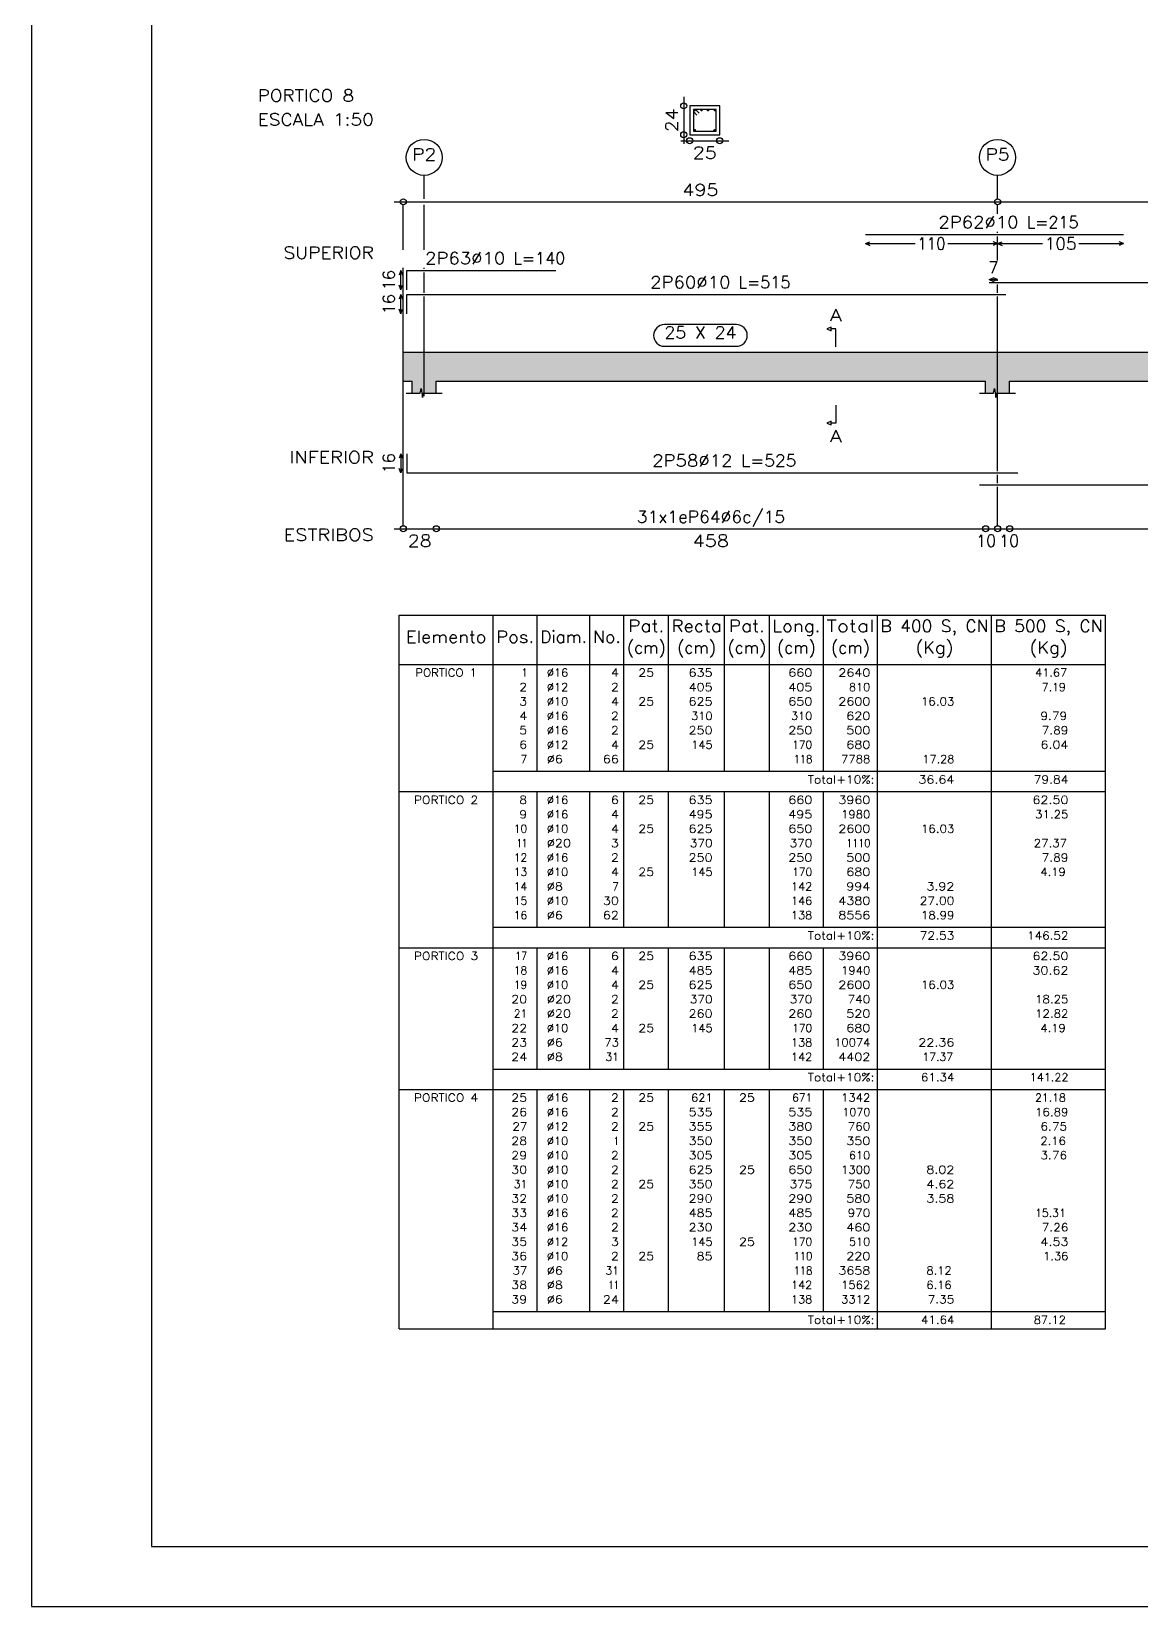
# Model space of a CAD drawing. Extents: x -10870 to 31130, y 27542 to 57242.
# Drawn here: x -10870 to -1625, y 27542 to 40660 of the extents above; entities that cross this region are included whole.
import ezdxf
from ezdxf.enums import TextEntityAlignment as Align

# ---------------------------------------------------------------- set-up
doc = ezdxf.new("R2010")
doc.units = 0
doc.header["$MEASUREMENT"] = 0
doc.linetypes.add('CONTINUA', pattern=[0])
doc.linetypes.add('CYPELINEA', pattern=[0])
doc.layers.get('0').update_dxf_attribs({"linetype": 'CONTINUOUS'})
for name, color, linetype in [('015', 1, 'CONTINUOUS'), ('06', 60, 'CONTINUOUS'), ('ARM_DENTRO_VIGA', 5, 'CYPELINEA'), ('ARM_ESTRIBOS', 2, 'CYPELINEA'), ('ARM_LONGITUDES', 2, 'CYPELINEA'), ('ARM_TEXTOS', 2, 'CYPELINEA'), ('COT_ARM', 2, 'CYPELINEA'), ('COT_COTAS', 1, 'CYPELINEA'), ('COT_EST', 1, 'CYPELINEA'), ('COT_LIN_APOYOS', 2, 'CYPELINEA'), ('COT_LIN_AUX_COTA', 2, 'CYPELINEA'), ('REF_ESCALA', 2, 'CYPELINEA'), ('REF_NOMBRE', 2, 'CYPELINEA'), ('REF_REFERENCIA', 2, 'CYPELINEA'), ('SEC_CONTORNOS', 3, 'CYPELINEA'), ('SEC_DIM_VIGA', 3, 'CYPELINEA'), ('TABLAS', 1, 'CYPELINEA'), ('TXT_EST', 2, 'CYPELINEA'), ('TXT_LONG', 2, 'CYPELINEA')]:
    doc.layers.add(name, color=color, linetype=linetype)
doc.styles.get("Standard").update_dxf_attribs({"font": 'simplex.shx'})

msp = doc.modelspace()

# ---------------------------------------------------------------- hatches: boundary and pattern name
at = {"linetype": 'Continuous'}
h = msp.add_hatch(dxfattribs=at)
h.set_pattern_fill('AR-CONC', color=256, scale=50, style=0)
h.set_pattern_definition([(50, (460.5, 1696.2), (358.63, -31.376), [37.5, -412.5]), (355, (460.5, 1696.2), (-69.3757, 376.096), [30, -330]), (100.4514, (490.4, 1693.6), (289.2547, 344.7198), [31.87, -350.571]), (46.1842, (460.5, 1796.2), (533.6205, -82.7595), [56.25, -618.75]), (96.6356, (504.97, 1789.3), (467.331, 487.059), [47.805, -525.8565]), (351.1842, (460.5, 1796.2), (467.331, 487.059), [45, -495]), (21, (510.5, 1771.2), (298.4535, -201.3094), [37.5, -412.5]), (326, (510.5, 1771.2), (121.6577, 362.575), [30, -330]), (71.4514, (535.37, 1754.43), (420.1113, 161.2652), [31.87, -350.571]), (37.5, (460.5, 1696.2), (6.07993, 166.44693), [0, -326, 0, -335, 0, -331.25]), (7.5, (460.5, 1696.2), (131.5348, 197.20586), [0, -191, 0, -318.5, 0, -126.25]), (327.5, (349, 1696.2), (266.9112, -11.27744), [0, -125, 0, -390, 0, -517.5]), (317.5, (299, 1696.2), (291.5931, 50.0525), [0, -162.5, 0, -259, 0, -367.5])])
h.paths.add_polyline_path([(-7599, 37989), (-7699, 37989), (-7774, 37989), (-7774, 37749), (-7699, 37749), (-7699, 37649), (-7632, 37649), (-7626, 37687), (-7613, 37612), (-7607, 37649), (-7599, 37649)])
h.paths.add_polyline_path([(-2924, 37749), (-2924, 37649), (-2857, 37649), (-2851, 37687), (-2838, 37612), (-2832, 37649), (-2824, 37649), (-2824, 37989), (-2924, 37989), (-7499, 37989), (-7599, 37989), (-7599, 37649), (-7499, 37649), (-7499, 37749)])
h.paths.add_polyline_path([(-2724, 37989), (-2824, 37989), (-2824, 37649), (-2724, 37649), (-2724, 37749), (1826, 37749), (1826, 37649), (1893, 37649), (1900, 37687), (1912, 37612), (1918, 37649), (1926, 37649), (1926, 37989), (1826, 37989)])
h.paths.add_polyline_path([(2026, 37989), (1926, 37989), (1926, 37649), (2026, 37649), (2026, 37749), (6601, 37749), (6601, 37649), (6668, 37649), (6675, 37687), (6687, 37612), (6693, 37649), (6701, 37649), (6701, 37989), (6601, 37989)])
h.paths.add_polyline_path([(6876, 37989), (6801, 37989), (6701, 37989), (6701, 37649), (6801, 37649), (6801, 37749), (6876, 37749)])

# ---------------------------------------------------------------- linework, layer by layer
at = {"layer": '015', "linetype": 'CONTINUA'}
msp.add_lwpolyline([(-10870, 27542), (31130, 27542), (31130, 57242), (-10870, 57242)], close=True, dxfattribs=at)
at = {"layer": '06', "color": 6}
msp.add_lwpolyline([(-9870, 28042), (30630, 28042), (30630, 56742), (-9870, 56742)], close=True, dxfattribs=at)
at = {"layer": 'ARM_DENTRO_VIGA'}
for p, q in [((-5347, 40012), (-5347, 39997)), ((-5290, 40012), (-5290, 39997)), ((-5236, 40012), (-5236, 39997)), ((-5179, 40012), (-5179, 39997)), ((-5354, 40005), (-5339, 40005)), ((-5297, 40005), (-5282, 40005)), ((-5243, 40005), (-5228, 40005)), ((-5186, 40005), (-5171, 40005)), ((-5355, 39837), (-5337, 39837)), ((-5346, 39846), (-5346, 39828)), ((-5189, 39837), (-5171, 39837)), ((-5180, 39846), (-5180, 39828)), ((-3924, 38969), (-1774, 38969)), ((-7744, 38669), (-6504, 38669)), ((-7744, 38509), (-7744, 38669)), ((-2894, 38569), (2006, 38569)), ((-7744, 38469), (-2754, 38469)), ((-7744, 38309), (-7744, 38469)), ((-7744, 37144), (-7744, 36984)), ((-7744, 36984), (-2654, 36984)), ((-2974, 36884), (2076, 36884))]:
    msp.add_line(p, q, dxfattribs=at)
for centre, radius in [((-5347, 40005), 5), ((-5290, 40005), 5), ((-5236, 40005), 5), ((-5179, 40005), 5), ((-5346, 39837), 6), ((-5180, 39837), 6)]:
    msp.add_circle(centre, radius, dxfattribs=at)
at = {"layer": 'ARM_ESTRIBOS'}
for p, q in [((-5168, 40011), (-5358, 40011)), ((-5358, 40011), (-5358, 39993)), ((-5358, 40011), (-5358, 39831)), ((-5340, 40011), (-5358, 40011)), ((-5358, 39993), (-5328, 39963)), ((-5310, 39981), (-5340, 40011)), ((-5168, 39831), (-5168, 40011)), ((-5358, 39831), (-5168, 39831))]:
    msp.add_line(p, q, dxfattribs=at)
at = {"layer": 'ARM_LONGITUDES'}
for p, q in [((-7794, 38669), (-7809, 38632)), ((-7794, 38509), (-7794, 38669)), ((-7794, 38669), (-7779, 38632)), ((-7794, 38509), (-7809, 38547)), ((-7794, 38469), (-7809, 38432)), ((-7794, 38509), (-7779, 38547)), ((-7794, 38309), (-7794, 38469)), ((-7794, 38469), (-7779, 38432)), ((-7794, 38309), (-7809, 38347)), ((-7794, 38309), (-7779, 38347)), ((-7794, 37144), (-7809, 37107)), ((-7794, 37144), (-7779, 37107)), ((-7794, 37144), (-7794, 36984)), ((-7794, 36984), (-7809, 37022)), ((-7794, 36984), (-7779, 37022))]:
    msp.add_line(p, q, dxfattribs=at)
at = {"layer": 'COT_ARM'}
for p, q in [((-3924, 38894), (-3887, 38909)), ((-3924, 38894), (-3510, 38894)), ((-3924, 38894), (-3887, 38879)), ((-3239, 38894), (-2824, 38894)), ((-2824, 38894), (-2862, 38909)), ((-2824, 38894), (-2862, 38879)), ((-2824, 38894), (-2787, 38909)), ((-2824, 38894), (-2787, 38879)), ((-2824, 38894), (-2451, 38894)), ((-2147, 38894), (-1774, 38894)), ((-1774, 38894), (-1812, 38909)), ((-1774, 38894), (-1812, 38879)), ((-2894, 38594), (-2857, 38609)), ((-2894, 38594), (-2824, 38594)), ((-2894, 38594), (-2857, 38579)), ((-2824, 38594), (-2862, 38609)), ((-2824, 38594), (-2862, 38579))]:
    msp.add_line(p, q, dxfattribs=at)
at = {"layer": 'COT_COTAS'}
for p, q in [((-7849, 39242), (-2824, 39242)), ((-2824, 39242), (1926, 39242))]:
    msp.add_line(p, q, dxfattribs=at)
for centre in [(-7774, 39242), (-2824, 39242)]:
    msp.add_circle(centre, 25, dxfattribs=at)
at = {"layer": 'COT_EST'}
for p, q in [((-7849, 36519), (-7499, 36519)), ((-7499, 36519), (-2924, 36519)), ((-2924, 36519), (-2824, 36519)), ((-2824, 36519), (-2724, 36519)), ((-2724, 36519), (1826, 36519))]:
    msp.add_line(p, q, dxfattribs=at)
for centre in [(-7774, 36519), (-7499, 36519), (-2924, 36519), (-2824, 36519), (-2724, 36519)]:
    msp.add_circle(centre, 25, dxfattribs=at)
at = {"layer": 'COT_LIN_APOYOS'}
for p, q in [((-7774, 39142), (-7774, 39217)), ((-7774, 38842), (-7774, 39142)), ((-2824, 39142), (-2824, 39217)), ((-2824, 38984), (-2824, 38992)), ((-2824, 38902), (-2824, 38954)), ((-2824, 38754), (-2824, 38887)), ((-7774, 38219), (-7774, 38692)), ((-2824, 38584), (-2824, 38587)), ((-2824, 38484), (-2824, 38554)), ((-2824, 38219), (-2824, 38454)), ((-7774, 37159), (-7774, 38219)), ((-2824, 37159), (-2824, 38219)), ((-7774, 36669), (-7774, 37159)), ((-2824, 36999), (-2824, 37159)), ((-2824, 36899), (-2824, 36969)), ((-2824, 36669), (-2824, 36869)), ((-7774, 36544), (-7774, 36669)), ((-2824, 36544), (-2824, 36669))]:
    msp.add_line(p, q, dxfattribs=at)
at = {"layer": 'COT_LIN_AUX_COTA'}
for p, q in [((-7599, 39412), (-7599, 39462)), ((-7599, 39267), (-7599, 39412)), ((-2824, 39412), (-2824, 39462)), ((-2824, 39267), (-2824, 39412)), ((-7599, 39142), (-7599, 39217)), ((-7599, 38842), (-7599, 39142)), ((-7599, 38684), (-7599, 38692)), ((-7599, 38484), (-7599, 38654)), ((-7599, 38219), (-7599, 38454)), ((-7599, 37624), (-7599, 38219))]:
    msp.add_line(p, q, dxfattribs=at)
at = {"layer": 'REF_NOMBRE'}
for p, q in [((-4210, 38198), (-4247, 38183)), ((-4247, 38183), (-4210, 38168)), ((-4210, 38183), (-4210, 38198)), ((-4210, 38168), (-4210, 38183)), ((-4172, 38183), (-4210, 38183)), ((-4172, 38033), (-4172, 38183)), ((-4172, 37549), (-4172, 37399)), ((-4210, 37414), (-4247, 37399)), ((-4247, 37399), (-4210, 37384)), ((-4210, 37399), (-4210, 37414)), ((-4210, 37384), (-4210, 37399)), ((-4172, 37399), (-4210, 37399))]:
    msp.add_line(p, q, dxfattribs=at)
at = {"layer": 'REF_REFERENCIA'}
for p, q in [((-4999, 38219), (-5599, 38219)), ((-5599, 38039), (-4999, 38039))]:
    msp.add_line(p, q, dxfattribs=at)
for centre in [(-7599, 39612), (-2824, 39612)]:
    msp.add_circle(centre, 150, dxfattribs=at)
for centre, start, end in [((-5599, 38129), 90, 270), ((-4999, 38129), 270, 90)]:
    msp.add_arc(centre, 90, start, end, dxfattribs=at)
at = {"layer": 'SEC_CONTORNOS'}
for p, q in [((-5138, 40041), (-5388, 40041)), ((-5388, 40041), (-5388, 39801)), ((-5138, 39801), (-5138, 40041)), ((-5388, 39801), (-5138, 39801)), ((-7774, 37749), (-7774, 37989)), ((-7774, 37989), (-7699, 37989)), ((-7699, 37989), (-7499, 37989)), ((-7699, 37989), (-7499, 37989)), ((-7499, 37989), (-2924, 37989)), ((-2924, 37989), (-2824, 37989)), ((-2924, 37989), (-2824, 37989)), ((-2824, 37989), (-2724, 37989)), ((-2824, 37989), (-2724, 37989)), ((-2724, 37989), (1826, 37989)), ((-7774, 37749), (-7699, 37749)), ((-7699, 37649), (-7699, 37749)), ((-7632, 37649), (-7626, 37687)), ((-7626, 37687), (-7613, 37612)), ((-7499, 37749), (-2924, 37749)), ((-7499, 37649), (-7499, 37749)), ((-2924, 37649), (-2924, 37749)), ((-2857, 37649), (-2851, 37687)), ((-2851, 37687), (-2838, 37612)), ((-2724, 37749), (1826, 37749)), ((-2724, 37649), (-2724, 37749)), ((-7749, 37649), (-7632, 37649)), ((-7613, 37612), (-7607, 37649)), ((-7607, 37649), (-7449, 37649)), ((-2974, 37649), (-2857, 37649)), ((-2838, 37612), (-2832, 37649)), ((-2832, 37649), (-2674, 37649))]:
    msp.add_line(p, q, dxfattribs=at)
at = {"layer": 'SEC_DIM_VIGA'}
for p, q in [((-5438, 40116), (-5438, 39726)), ((-5463, 39751), (-5063, 39751))]:
    msp.add_line(p, q, dxfattribs=at)
for centre in [(-5438, 40041), (-5438, 39801), (-5388, 39751), (-5138, 39751)]:
    msp.add_circle(centre, 25, dxfattribs=at)
at = {"layer": 'TABLAS'}
for p, q in [((-7809, 35799), (-1925, 35799)), ((-7809, 35364), (-7809, 35799)), ((-7025, 35364), (-7025, 35799)), ((-6658, 35364), (-6658, 35799)), ((-6220, 35364), (-6220, 35799)), ((-5936, 35364), (-5936, 35799)), ((-5564, 35364), (-5564, 35799)), ((-5098, 35364), (-5098, 35799)), ((-4725, 35364), (-4725, 35799)), ((-4275, 35364), (-4275, 35799)), ((-3825, 35364), (-3825, 35799)), ((-2875, 35364), (-2875, 35799)), ((-1925, 35364), (-1925, 35799)), ((-7809, 35389), (-1925, 35389)), ((-7809, 34354), (-7809, 35364)), ((-7025, 34354), (-7025, 35364)), ((-6658, 34499), (-6658, 35364)), ((-6220, 34499), (-6220, 35364)), ((-5564, 34499), (-5564, 35364)), ((-5098, 34499), (-5098, 35364)), ((-4725, 34499), (-4725, 35364)), ((-4275, 34499), (-4275, 35364)), ((-3825, 34354), (-3825, 35364)), ((-2875, 34354), (-2875, 35364)), ((-1925, 34354), (-1925, 35364)), ((-7025, 34499), (-1925, 34499)), ((-7809, 34304), (-7809, 34354)), ((-7809, 34329), (-1925, 34329)), ((-7809, 33054), (-7809, 34304)), ((-7025, 34304), (-7025, 34354)), ((-7025, 33054), (-7025, 34304)), ((-6658, 33199), (-6658, 34304)), ((-6220, 34304), (-6220, 34329)), ((-6220, 33199), (-6220, 34304)), ((-5564, 34304), (-5564, 34329)), ((-5564, 33199), (-5564, 34304)), ((-5098, 34304), (-5098, 34329)), ((-5098, 33199), (-5098, 34304)), ((-4725, 34304), (-4725, 34329)), ((-4725, 33199), (-4725, 34304)), ((-4275, 34304), (-4275, 34329)), ((-4275, 33199), (-4275, 34304)), ((-3825, 34304), (-3825, 34354)), ((-3825, 33054), (-3825, 34304)), ((-2875, 34304), (-2875, 34354)), ((-2875, 33054), (-2875, 34304)), ((-1925, 34304), (-1925, 34354)), ((-1925, 33054), (-1925, 34304)), ((-7025, 33199), (-1925, 33199)), ((-7809, 33004), (-7809, 33054)), ((-7809, 33029), (-1925, 33029)), ((-7809, 31874), (-7809, 33004)), ((-7025, 33004), (-7025, 33054)), ((-7025, 31874), (-7025, 33004)), ((-6658, 32019), (-6658, 33004)), ((-6220, 33004), (-6220, 33029)), ((-6220, 32019), (-6220, 33004)), ((-5564, 33004), (-5564, 33029)), ((-5564, 32019), (-5564, 33004)), ((-5098, 33004), (-5098, 33029)), ((-5098, 32019), (-5098, 33004)), ((-4725, 33004), (-4725, 33029)), ((-4725, 32019), (-4725, 33004)), ((-4275, 33004), (-4275, 33029)), ((-4275, 32019), (-4275, 33004)), ((-3825, 33004), (-3825, 33054)), ((-3825, 31874), (-3825, 33004)), ((-2875, 33004), (-2875, 33054)), ((-2875, 31874), (-2875, 33004)), ((-1925, 33004), (-1925, 33054)), ((-1925, 31874), (-1925, 33004)), ((-7025, 32019), (-1925, 32019)), ((-7809, 31824), (-7809, 31874)), ((-7809, 31849), (-1925, 31849)), ((-7809, 29854), (-7809, 31824)), ((-7025, 31824), (-7025, 31874)), ((-7025, 29854), (-7025, 31824)), ((-6658, 29999), (-6658, 31824)), ((-6220, 31824), (-6220, 31849)), ((-6220, 29999), (-6220, 31824)), ((-5564, 31824), (-5564, 31849)), ((-5564, 29999), (-5564, 31824)), ((-5098, 31824), (-5098, 31849)), ((-5098, 29999), (-5098, 31824)), ((-4725, 31824), (-4725, 31849)), ((-4725, 29999), (-4725, 31824)), ((-4275, 31824), (-4275, 31849)), ((-4275, 29999), (-4275, 31824)), ((-3825, 31824), (-3825, 31874)), ((-3825, 29854), (-3825, 31824)), ((-2875, 31824), (-2875, 31874)), ((-2875, 29854), (-2875, 31824)), ((-1925, 31824), (-1925, 31874)), ((-1925, 29854), (-1925, 31824)), ((-7025, 29999), (-1925, 29999)), ((-7809, 29854), (-1925, 29854))]:
    msp.add_line(p, q, dxfattribs=at)
at = {"layer": 'TABLAS', "color": 2}
for p, q in [((-5936, 34499), (-5936, 35364)), ((-6658, 34304), (-6658, 34329)), ((-5936, 34304), (-5936, 34329)), ((-5936, 33199), (-5936, 34304)), ((-6658, 33004), (-6658, 33029)), ((-5936, 33004), (-5936, 33029)), ((-5936, 32019), (-5936, 33004)), ((-6658, 31824), (-6658, 31849)), ((-5936, 31824), (-5936, 31849)), ((-5936, 29999), (-5936, 31824))]:
    msp.add_line(p, q, dxfattribs=at)

# ---------------------------------------------------------------- texts
at = {"layer": 'ARM_LONGITUDES', "width": 1.20569}
for p, p2 in [((-7844, 38506), (-7844, 38673)), ((-7844, 38306), (-7844, 38473)), ((-7844, 36981), (-7844, 37148))]:
    msp.add_text('16', height=100, rotation=90, dxfattribs=at).set_placement(p, p2, align=Align.FIT)
at = {"layer": 'ARM_TEXTOS', "width": 1.079077}
for s, p, p2 in [('2P62%%c10', (-3317, 39022), (-2649, 39022)), ('2P63%%c10', (-7592, 38722), (-6924, 38722)), ('2P60%%c10', (-5717, 38522), (-5049, 38522)), ('2P58%%c12', (-5700, 37037), (-5032, 37037))]:
    msp.add_text(s, height=100, dxfattribs=at).set_placement(p, p2, align=Align.FIT)
at = {"layer": 'COT_ARM'}
for s, width, p, p2 in [('110', 1.065978, (-3491, 38844), (-3258, 38844)), ('105', 1.1193, (-2433, 38844), (-2166, 38844)), ('7', 1.2525, (-2901, 38644), (-2818, 38644))]:
    msp.add_text(s, height=100, dxfattribs=dict(at, width=width)).set_placement(p, p2, align=Align.FIT)
at = {"layer": 'COT_COTAS', "width": 1.166667}
msp.add_text('495', height=100, dxfattribs=at).set_placement((-5449, 39292), (-5149, 39292), align=Align.FIT)
at = {"layer": 'COT_EST'}
for s, width, p, p2 in [('28', 1.235294, (-7737, 36369), (-7537, 36369)), ('458', 1.166667, (-5362, 36369), (-5062, 36369)), ('10', 1.1655, (-3003, 36369), (-2837, 36369)), ('10', 1.1655, (-2812, 36369), (-2645, 36369))]:
    msp.add_text(s, height=100, dxfattribs=dict(at, width=width)).set_placement(p, p2, align=Align.FIT)
at = {"layer": 'REF_ESCALA'}
for s, width, p, p2 in [('SUPERIOR', 1.073571, (-8771, 38768), (-8019, 38768)), ('INFERIOR', 1.116023, (-8721, 37064), (-8019, 37064)), ('ESTRIBOS', 1.103601, (-8771, 36419), (-8019, 36419))]:
    msp.add_text(s, height=100, dxfattribs=dict(at, width=width)).set_placement(p, p2, align=Align.FIT)
at = {"layer": 'REF_NOMBRE', "color": 6, "width": 1.015211}
msp.add_text('PORTICO 8', height=100, dxfattribs=at).set_placement((-8986, 40077), (-8183, 40077), align=Align.FIT)
at = {"layer": 'REF_NOMBRE'}
for s, width, p, p2 in [('ESCALA 1:50', 0.990073, (-8986, 39877), (-8019, 39877)), ('A', 1.3125, (-4222, 38248), (-4122, 38248)), ('A', 1.3125, (-4222, 37240), (-4122, 37240))]:
    msp.add_text(s, height=100, dxfattribs=dict(at, width=width)).set_placement(p, p2, align=Align.FIT)
at = {"layer": 'REF_REFERENCIA'}
for s, width, p, p2 in [('P2', 1.2, (-7699, 39587), (-7499, 39587)), ('P5', 1.2, (-2924, 39587), (-2724, 39587)), ('25 X 24', 0.947368, (-5599, 38104), (-4999, 38104))]:
    msp.add_text(s, height=100, dxfattribs=dict(at, width=width)).set_placement(p, p2, align=Align.FIT)
at = {"layer": 'SEC_DIM_VIGA', "width": 1.2}
msp.add_text('24', height=100, rotation=90, dxfattribs=at).set_placement((-5488, 39821), (-5488, 40021), align=Align.FIT)
at = {"layer": 'SEC_DIM_VIGA', "width": 1.235294}
msp.add_text('25', height=100, dxfattribs=at).set_placement((-5363, 39601), (-5163, 39601), align=Align.FIT)
at = {"layer": 'TABLAS', "color": 2}
for s, height, width, p, p2 in [('Pat.', 100, 1.125, (-5900, 35659), (-5600, 35659)), ('Recta', 100, 1.053795, (-5539, 35659), (-5122, 35659)), ('Pat.', 100, 1.125, (-5062, 35659), (-4762, 35659)), ('Long.', 100, 1.105263, (-4700, 35659), (-4300, 35659)), ('Total', 100, 1.2, (-4250, 35659), (-3850, 35659)), ('B 400 S, CN', 100, 0.931034, (-3800, 35659), (-2900, 35659)), ('B 500 S, CN', 100, 0.931034, (-2850, 35659), (-1950, 35659)), ('Elemento', 100, 1.015252, (-7753, 35569), (-7081, 35569)), ('Pos.', 100, 1.126525, (-7000, 35569), (-6683, 35569)), ('Diam.', 100, 1.019812, (-6633, 35569), (-6244, 35569)), ('No.', 100, 1.140349, (-6194, 35569), (-5961, 35569)), ('(cm)', 100, 0.98, (-5911, 35479), (-5589, 35479)), ('(cm)', 100, 0.98, (-5492, 35479), (-5170, 35479)), ('(cm)', 100, 0.98, (-5073, 35479), (-4751, 35479)), ('(cm)', 100, 0.98, (-4661, 35479), (-4339, 35479)), ('(cm)', 100, 0.98, (-4211, 35479), (-3889, 35479)), ('(Kg)', 100, 1.08959, (-3508, 35479), (-3192, 35479)), ('(Kg)', 100, 1.08959, (-2558, 35479), (-2242, 35479)), ('PORTICO 1', 66.7, 1.029525, (-7674, 35287), (-7161, 35287)), ('1', 66.7, 2.80105, (-6786, 35287), (-6742, 35287)), ('%%c16', 66.7, 1.171699, (-6578, 35287), (-6400, 35287)), ('4', 66.7, 1.396849, (-6044, 35287), (-5978, 35287)), ('25', 66.7, 1.237148, (-5817, 35287), (-5684, 35287)), ('635', 66.7, 1.166958, (-5398, 35287), (-5198, 35287)), ('660', 66.7, 1.166958, (-4567, 35287), (-4367, 35287)), ('2640', 66.7, 1.134709, (-4150, 35287), (-3884, 35287)), ('41.67', 66.7, 1.049606, (-2511, 35287), (-2245, 35287)), ('2', 66.7, 1.5, (-6808, 35167), (-6742, 35167)), ('%%c12', 66.7, 1.147787, (-6578, 35167), (-6400, 35167)), ('2', 66.7, 1.496624, (-6044, 35167), (-5978, 35167)), ('405', 66.7, 1.166958, (-5398, 35167), (-5198, 35167)), ('405', 66.7, 1.166958, (-4567, 35167), (-4367, 35167)), ('810', 66.7, 1.12168, (-4062, 35167), (-3884, 35167)), ('7.19', 66.7, 1.068064, (-2456, 35167), (-2256, 35167)), ('3', 66.7, 1.5, (-6808, 35047), (-6742, 35047)), ('%%c10', 66.7, 1.147787, (-6578, 35047), (-6400, 35047)), ('4', 66.7, 1.396849, (-6044, 35047), (-5978, 35047)), ('25', 66.7, 1.237148, (-5817, 35047), (-5684, 35047)), ('625', 66.7, 1.166958, (-5398, 35047), (-5198, 35047)), ('650', 66.7, 1.166958, (-4567, 35047), (-4367, 35047)), ('2600', 66.7, 1.134709, (-4150, 35047), (-3884, 35047)), ('16.03', 66.7, 1.094899, (-3462, 35047), (-3184, 35047)), ('4', 66.7, 1.4, (-6808, 34927), (-6742, 34927)), ('%%c16', 66.7, 1.171699, (-6578, 34927), (-6400, 34927)), ('2', 66.7, 1.496624, (-6044, 34927), (-5978, 34927)), ('310', 66.7, 1.12168, (-5376, 34927), (-5198, 34927)), ('310', 66.7, 1.12168, (-4545, 34927), (-4367, 34927)), ('620', 66.7, 1.166958, (-4084, 34927), (-3884, 34927)), ('9.79', 66.7, 1.110278, (-2467, 34927), (-2245, 34927)), ('5', 66.7, 1.5, (-6808, 34807), (-6742, 34807)), ('%%c16', 66.7, 1.171699, (-6578, 34807), (-6400, 34807)), ('2', 66.7, 1.496624, (-6044, 34807), (-5978, 34807)), ('250', 66.7, 1.166958, (-5398, 34807), (-5198, 34807)), ('250', 66.7, 1.166958, (-4567, 34807), (-4367, 34807)), ('500', 66.7, 1.166958, (-4084, 34807), (-3884, 34807)), ('7.89', 66.7, 1.110278, (-2456, 34807), (-2234, 34807)), ('6', 66.7, 1.615385, (-6808, 34687), (-6742, 34687)), ('7', 66.7, 1.250188, (-6797, 34567), (-6742, 34567)), ('%%c12', 66.7, 1.147787, (-6578, 34687), (-6400, 34687)), ('%%c6', 66.7, 1.319392, (-6578, 34567), (-6444, 34567)), ('66', 66.7, 1.274637, (-6111, 34567), (-5978, 34567)), ('4', 66.7, 1.396849, (-6044, 34687), (-5978, 34687)), ('25', 66.7, 1.237148, (-5817, 34687), (-5684, 34687)), ('145', 66.7, 1.12168, (-5376, 34687), (-5198, 34687)), ('170', 66.7, 1.049212, (-4534, 34687), (-4367, 34687)), ('118', 66.7, 1.065103, (-4523, 34567), (-4367, 34567)), ('7788', 66.7, 1.041037, (-4128, 34567), (-3884, 34567)), ('680', 66.7, 1.166958, (-4084, 34687), (-3884, 34687)), ('17.28', 66.7, 1.049606, (-3450, 34567), (-3184, 34567)), ('6.04', 66.7, 1.13186, (-2467, 34687), (-2234, 34687)), ('Total+10%:', 66.7, 1.063391, (-4404, 34397), (-3850, 34397)), ('36.64', 66.7, 1.112043, (-3484, 34397), (-3184, 34397)), ('79.84', 66.7, 1.071268, (-2523, 34397), (-2234, 34397)), ('PORTICO 2', 66.7, 1.015465, (-7685, 34227), (-7150, 34227)), ('8', 66.7, 1.5, (-6808, 34227), (-6742, 34227)), ('%%c16', 66.7, 1.171699, (-6578, 34227), (-6400, 34227)), ('6', 66.7, 1.611749, (-6044, 34227), (-5978, 34227)), ('25', 66.7, 1.237148, (-5817, 34227), (-5684, 34227)), ('635', 66.7, 1.166958, (-5398, 34227), (-5198, 34227)), ('660', 66.7, 1.166958, (-4567, 34227), (-4367, 34227)), ('3960', 66.7, 1.134709, (-4150, 34227), (-3884, 34227)), ('62.50', 66.7, 1.125281, (-2534, 34227), (-2234, 34227)), ('9', 66.7, 1.615385, (-6808, 34107), (-6742, 34107)), ('%%c16', 66.7, 1.171699, (-6578, 34107), (-6400, 34107)), ('4', 66.7, 1.396849, (-6044, 34107), (-5978, 34107)), ('495', 66.7, 1.166958, (-5398, 34107), (-5198, 34107)), ('495', 66.7, 1.166958, (-4567, 34107), (-4367, 34107)), ('1980', 66.7, 1.100525, (-4128, 34107), (-3884, 34107)), ('31.25', 66.7, 1.094899, (-2512, 34107), (-2234, 34107)), ('10', 66.7, 1.166842, (-6853, 33987), (-6742, 33987)), ('%%c10', 66.7, 1.147787, (-6578, 33987), (-6400, 33987)), ('4', 66.7, 1.396849, (-6044, 33987), (-5978, 33987)), ('25', 66.7, 1.237148, (-5817, 33987), (-5684, 33987)), ('625', 66.7, 1.166958, (-5398, 33987), (-5198, 33987)), ('650', 66.7, 1.166958, (-4567, 33987), (-4367, 33987)), ('2600', 66.7, 1.134709, (-4150, 33987), (-3884, 33987)), ('16.03', 66.7, 1.094899, (-3462, 33987), (-3184, 33987)), ('11', 66.7, 1.333833, (-6830, 33867), (-6742, 33867)), ('%%c20', 66.7, 1.194921, (-6578, 33867), (-6377, 33867)), ('3', 66.7, 1.496624, (-6044, 33867), (-5978, 33867)), ('370', 66.7, 1.102776, (-5387, 33867), (-5198, 33867)), ('370', 66.7, 1.102776, (-4556, 33867), (-4367, 33867)), ('1110', 66.7, 1.016383, (-4084, 33867), (-3884, 33867)), ('27.37', 66.7, 1.042761, (-2523, 33867), (-2245, 33867)), ('12', 66.7, 1.166842, (-6853, 33747), (-6742, 33747)), ('%%c16', 66.7, 1.171699, (-6578, 33747), (-6400, 33747)), ('2', 66.7, 1.496624, (-6044, 33747), (-5978, 33747)), ('250', 66.7, 1.166958, (-5398, 33747), (-5198, 33747)), ('250', 66.7, 1.166958, (-4567, 33747), (-4367, 33747)), ('500', 66.7, 1.166958, (-4084, 33747), (-3884, 33747)), ('7.89', 66.7, 1.110278, (-2456, 33747), (-2234, 33747)), ('13', 66.7, 1.166842, (-6853, 33627), (-6742, 33627)), ('%%c10', 66.7, 1.147787, (-6578, 33627), (-6400, 33627)), ('4', 66.7, 1.396849, (-6044, 33627), (-5978, 33627)), ('25', 66.7, 1.237148, (-5817, 33627), (-5684, 33627)), ('145', 66.7, 1.12168, (-5376, 33627), (-5198, 33627)), ('170', 66.7, 1.049212, (-4534, 33627), (-4367, 33627)), ('680', 66.7, 1.166958, (-4084, 33627), (-3884, 33627)), ('4.19', 66.7, 1.126807, (-2467, 33627), (-2256, 33627)), ('14', 66.7, 1.129202, (-6853, 33507), (-6742, 33507)), ('15', 66.7, 1.166842, (-6853, 33387), (-6742, 33387)), ('%%c10', 66.7, 1.147787, (-6578, 33387), (-6400, 33387)), ('%%c8', 66.7, 1.279411, (-6578, 33507), (-6444, 33507)), ('30', 66.7, 1.237148, (-6111, 33387), (-5978, 33387)), ('7', 66.7, 1.249062, (-6033, 33507), (-5978, 33507)), ('142', 66.7, 1.12168, (-4545, 33507), (-4367, 33507)), ('146', 66.7, 1.144572, (-4545, 33387), (-4367, 33387)), ('4380', 66.7, 1.134709, (-4150, 33387), (-3884, 33387)), ('994', 66.7, 1.145741, (-4084, 33507), (-3884, 33507)), ('27.00', 66.7, 1.084021, (-3473, 33387), (-3184, 33387)), ('3.92', 66.7, 1.149545, (-3417, 33507), (-3184, 33507)), ('16', 66.7, 1.207078, (-6853, 33267), (-6742, 33267)), ('%%c6', 66.7, 1.319392, (-6578, 33267), (-6444, 33267)), ('62', 66.7, 1.237148, (-6111, 33267), (-5978, 33267)), ('138', 66.7, 1.12168, (-4545, 33267), (-4367, 33267)), ('8556', 66.7, 1.150253, (-4150, 33267), (-3884, 33267)), ('18.99', 66.7, 1.108758, (-3462, 33267), (-3184, 33267)), ('Total+10%:', 66.7, 1.063391, (-4404, 33097), (-3850, 33097)), ('72.53', 66.7, 1.084021, (-3473, 33097), (-3184, 33097)), ('146.52', 66.7, 1.085446, (-2578, 33097), (-2234, 33097)), ('PORTICO 3', 66.7, 1.015465, (-7685, 32927), (-7150, 32927)), ('17', 66.7, 1.050263, (-6842, 32927), (-6742, 32927)), ('%%c16', 66.7, 1.171699, (-6578, 32927), (-6400, 32927)), ('6', 66.7, 1.611749, (-6044, 32927), (-5978, 32927)), ('25', 66.7, 1.237148, (-5817, 32927), (-5684, 32927)), ('635', 66.7, 1.166958, (-5398, 32927), (-5198, 32927)), ('660', 66.7, 1.166958, (-4567, 32927), (-4367, 32927)), ('3960', 66.7, 1.134709, (-4150, 32927), (-3884, 32927)), ('62.50', 66.7, 1.125281, (-2534, 32927), (-2234, 32927)), ('18', 66.7, 1.166842, (-6853, 32807), (-6742, 32807)), ('%%c16', 66.7, 1.171699, (-6578, 32807), (-6400, 32807)), ('4', 66.7, 1.396849, (-6044, 32807), (-5978, 32807)), ('485', 66.7, 1.166958, (-5398, 32807), (-5198, 32807)), ('485', 66.7, 1.166958, (-4567, 32807), (-4367, 32807)), ('1940', 66.7, 1.100525, (-4128, 32807), (-3884, 32807)), ('30.62', 66.7, 1.125281, (-2534, 32807), (-2234, 32807)), ('19', 66.7, 1.207078, (-6853, 32687), (-6742, 32687)), ('%%c10', 66.7, 1.147787, (-6578, 32687), (-6400, 32687)), ('4', 66.7, 1.396849, (-6044, 32687), (-5978, 32687)), ('25', 66.7, 1.237148, (-5817, 32687), (-5684, 32687)), ('625', 66.7, 1.166958, (-5398, 32687), (-5198, 32687)), ('650', 66.7, 1.166958, (-4567, 32687), (-4367, 32687)), ('2600', 66.7, 1.134709, (-4150, 32687), (-3884, 32687)), ('16.03', 66.7, 1.094899, (-3462, 32687), (-3184, 32687)), ('20', 66.7, 1.235757, (-6875, 32567), (-6742, 32567)), ('%%c20', 66.7, 1.194921, (-6578, 32567), (-6377, 32567)), ('2', 66.7, 1.496624, (-6044, 32567), (-5978, 32567)), ('370', 66.7, 1.102776, (-5387, 32567), (-5198, 32567)), ('370', 66.7, 1.102776, (-4556, 32567), (-4367, 32567)), ('740', 66.7, 1.102776, (-4073, 32567), (-3884, 32567)), ('18.25', 66.7, 1.094899, (-2512, 32567), (-2234, 32567)), ('21', 66.7, 1.40021, (-6853, 32447), (-6742, 32447)), ('%%c20', 66.7, 1.194921, (-6578, 32447), (-6377, 32447)), ('2', 66.7, 1.496624, (-6044, 32447), (-5978, 32447)), ('260', 66.7, 1.166958, (-5398, 32447), (-5198, 32447)), ('260', 66.7, 1.166958, (-4567, 32447), (-4367, 32447)), ('520', 66.7, 1.166958, (-4084, 32447), (-3884, 32447)), ('12.82', 66.7, 1.094899, (-2512, 32447), (-2234, 32447)), ('22', 66.7, 1.235757, (-6875, 32327), (-6742, 32327)), ('23', 66.7, 1.235757, (-6875, 32207), (-6742, 32207)), ('%%c10', 66.7, 1.147787, (-6578, 32327), (-6400, 32327)), ('%%c6', 66.7, 1.319392, (-6578, 32207), (-6444, 32207)), ('73', 66.7, 1.130577, (-6100, 32207), (-5978, 32207)), ('4', 66.7, 1.396849, (-6044, 32327), (-5978, 32327)), ('25', 66.7, 1.237148, (-5817, 32327), (-5684, 32327)), ('145', 66.7, 1.12168, (-5376, 32327), (-5198, 32327)), ('138', 66.7, 1.12168, (-4545, 32207), (-4367, 32207)), ('170', 66.7, 1.049212, (-4534, 32327), (-4367, 32327)), ('10074', 66.7, 1.038721, (-4184, 32207), (-3884, 32207)), ('680', 66.7, 1.166958, (-4084, 32327), (-3884, 32327)), ('22.36', 66.7, 1.138839, (-3484, 32207), (-3184, 32207)), ('4.19', 66.7, 1.126807, (-2467, 32327), (-2256, 32327)), ('24', 66.7, 1.20045, (-6875, 32087), (-6742, 32087)), ('%%c8', 66.7, 1.279411, (-6578, 32087), (-6444, 32087)), ('31', 66.7, 1.39895, (-6089, 32087), (-5978, 32087)), ('142', 66.7, 1.12168, (-4545, 32087), (-4367, 32087)), ('4402', 66.7, 1.134709, (-4150, 32087), (-3884, 32087)), ('17.37', 66.7, 1.006283, (-3450, 32087), (-3195, 32087)), ('Total+10%:', 66.7, 1.063391, (-4404, 31917), (-3850, 31917)), ('61.34', 66.7, 1.081381, (-3462, 31917), (-3184, 31917)), ('141.22', 66.7, 1.056827, (-2556, 31917), (-2234, 31917)), ('PORTICO 4', 66.7, 1.009384, (-7685, 31747), (-7150, 31747)), ('25', 66.7, 1.235757, (-6875, 31747), (-6742, 31747)), ('%%c16', 66.7, 1.171699, (-6578, 31747), (-6400, 31747)), ('2', 66.7, 1.496624, (-6044, 31747), (-5978, 31747)), ('25', 66.7, 1.237148, (-5817, 31747), (-5684, 31747)), ('621', 66.7, 1.246312, (-5376, 31747), (-5198, 31747)), ('25', 66.7, 1.237148, (-4978, 31747), (-4845, 31747)), ('671', 66.7, 1.165791, (-4534, 31747), (-4367, 31747)), ('1342', 66.7, 1.100525, (-4128, 31747), (-3884, 31747)), ('21.18', 66.7, 1.059245, (-2512, 31747), (-2256, 31747)), ('26', 66.7, 1.273205, (-6875, 31627), (-6742, 31627)), ('%%c16', 66.7, 1.171699, (-6578, 31627), (-6400, 31627)), ('2', 66.7, 1.496624, (-6044, 31627), (-5978, 31627)), ('535', 66.7, 1.166958, (-5398, 31627), (-5198, 31627)), ('535', 66.7, 1.166958, (-4567, 31627), (-4367, 31627)), ('1070', 66.7, 1.051013, (-4117, 31627), (-3884, 31627)), ('16.89', 66.7, 1.108758, (-2512, 31627), (-2234, 31627)), ('27', 66.7, 1.13243, (-6864, 31507), (-6742, 31507)), ('%%c12', 66.7, 1.147787, (-6578, 31507), (-6400, 31507)), ('2', 66.7, 1.496624, (-6044, 31507), (-5978, 31507)), ('25', 66.7, 1.237148, (-5817, 31507), (-5684, 31507)), ('355', 66.7, 1.166958, (-5398, 31507), (-5198, 31507)), ('380', 66.7, 1.166958, (-4567, 31507), (-4367, 31507)), ('760', 66.7, 1.102776, (-4073, 31507), (-3884, 31507)), ('6.75', 66.7, 1.092929, (-2467, 31507), (-2245, 31507)), ('28', 66.7, 1.235757, (-6875, 31387), (-6742, 31387)), ('%%c10', 66.7, 1.147787, (-6578, 31387), (-6400, 31387)), ('1', 66.7, 2.804201, (-6022, 31387), (-5978, 31387)), ('350', 66.7, 1.166958, (-5398, 31387), (-5198, 31387)), ('350', 66.7, 1.166958, (-4567, 31387), (-4367, 31387)), ('350', 66.7, 1.166958, (-4084, 31387), (-3884, 31387)), ('2.16', 66.7, 1.126807, (-2467, 31387), (-2256, 31387)), ('29', 66.7, 1.273205, (-6875, 31267), (-6742, 31267)), ('%%c10', 66.7, 1.147787, (-6578, 31267), (-6400, 31267)), ('2', 66.7, 1.496624, (-6044, 31267), (-5978, 31267)), ('305', 66.7, 1.166958, (-5398, 31267), (-5198, 31267)), ('305', 66.7, 1.166958, (-4567, 31267), (-4367, 31267)), ('610', 66.7, 1.12168, (-4062, 31267), (-3884, 31267)), ('3.76', 66.7, 1.110278, (-2467, 31267), (-2245, 31267)), ('30', 66.7, 1.235757, (-6875, 31147), (-6742, 31147)), ('31', 66.7, 1.40021, (-6853, 31027), (-6742, 31027)), ('%%c10', 66.7, 1.147787, (-6578, 31147), (-6400, 31147)), ('%%c10', 66.7, 1.147787, (-6578, 31027), (-6400, 31027)), ('2', 66.7, 1.496624, (-6044, 31147), (-5978, 31147)), ('2', 66.7, 1.496624, (-6044, 31027), (-5978, 31027)), ('25', 66.7, 1.237148, (-5817, 31027), (-5684, 31027)), ('350', 66.7, 1.166958, (-5398, 31027), (-5198, 31027)), ('625', 66.7, 1.166958, (-5398, 31147), (-5198, 31147)), ('25', 66.7, 1.237148, (-4978, 31147), (-4845, 31147)), ('650', 66.7, 1.166958, (-4567, 31147), (-4367, 31147)), ('375', 66.7, 1.102776, (-4556, 31027), (-4367, 31027)), ('1300', 66.7, 1.100525, (-4128, 31147), (-3884, 31147)), ('750', 66.7, 1.102776, (-4073, 31027), (-3884, 31027)), ('8.02', 66.7, 1.149545, (-3417, 31147), (-3184, 31147)), ('4.62', 66.7, 1.149545, (-3417, 31027), (-3184, 31027)), ('32', 66.7, 1.235757, (-6875, 30907), (-6742, 30907)), ('%%c10', 66.7, 1.147787, (-6578, 30907), (-6400, 30907)), ('2', 66.7, 1.496624, (-6044, 30907), (-5978, 30907)), ('290', 66.7, 1.166958, (-5398, 30907), (-5198, 30907)), ('290', 66.7, 1.166958, (-4567, 30907), (-4367, 30907)), ('580', 66.7, 1.166958, (-4084, 30907), (-3884, 30907)), ('3.58', 66.7, 1.149545, (-3417, 30907), (-3184, 30907)), ('33', 66.7, 1.235757, (-6875, 30787), (-6742, 30787)), ('%%c16', 66.7, 1.171699, (-6578, 30787), (-6400, 30787)), ('2', 66.7, 1.496624, (-6044, 30787), (-5978, 30787)), ('485', 66.7, 1.166958, (-5398, 30787), (-5198, 30787)), ('485', 66.7, 1.166958, (-4567, 30787), (-4367, 30787)), ('970', 66.7, 1.102776, (-4073, 30787), (-3884, 30787)), ('15.31', 66.7, 1.13384, (-2512, 30787), (-2256, 30787)), ('34', 66.7, 1.20045, (-6875, 30667), (-6742, 30667)), ('%%c16', 66.7, 1.171699, (-6578, 30667), (-6400, 30667)), ('2', 66.7, 1.496624, (-6044, 30667), (-5978, 30667)), ('230', 66.7, 1.166958, (-5398, 30667), (-5198, 30667)), ('230', 66.7, 1.166958, (-4567, 30667), (-4367, 30667)), ('460', 66.7, 1.166958, (-4084, 30667), (-3884, 30667)), ('7.26', 66.7, 1.110278, (-2456, 30667), (-2234, 30667)), ('35', 66.7, 1.235757, (-6875, 30547), (-6742, 30547)), ('%%c12', 66.7, 1.147787, (-6578, 30547), (-6400, 30547)), ('3', 66.7, 1.496624, (-6044, 30547), (-5978, 30547)), ('145', 66.7, 1.12168, (-5376, 30547), (-5198, 30547)), ('25', 66.7, 1.237148, (-4978, 30547), (-4845, 30547)), ('170', 66.7, 1.049212, (-4534, 30547), (-4367, 30547)), ('510', 66.7, 1.12168, (-4062, 30547), (-3884, 30547)), ('4.53', 66.7, 1.149545, (-2467, 30547), (-2234, 30547)), ('36', 66.7, 1.273205, (-6875, 30427), (-6742, 30427)), ('%%c10', 66.7, 1.147787, (-6578, 30427), (-6400, 30427)), ('2', 66.7, 1.496624, (-6044, 30427), (-5978, 30427)), ('25', 66.7, 1.237148, (-5817, 30427), (-5684, 30427)), ('85', 66.7, 1.237148, (-5331, 30427), (-5198, 30427)), ('110', 66.7, 1.065103, (-4523, 30427), (-4367, 30427)), ('220', 66.7, 1.166958, (-4084, 30427), (-3884, 30427)), ('1.36', 66.7, 1.126807, (-2445, 30427), (-2234, 30427)), ('37', 66.7, 1.13243, (-6864, 30307), (-6742, 30307)), ('%%c6', 66.7, 1.319392, (-6578, 30307), (-6444, 30307)), ('31', 66.7, 1.39895, (-6089, 30307), (-5978, 30307)), ('118', 66.7, 1.065103, (-4523, 30307), (-4367, 30307)), ('3658', 66.7, 1.134709, (-4150, 30307), (-3884, 30307)), ('8.12', 66.7, 1.108027, (-3417, 30307), (-3206, 30307)), ('38', 66.7, 1.235757, (-6875, 30187), (-6742, 30187)), ('%%c8', 66.7, 1.279411, (-6578, 30187), (-6444, 30187)), ('11', 66.7, 1.335334, (-6067, 30187), (-5978, 30187)), ('142', 66.7, 1.12168, (-4545, 30187), (-4367, 30187)), ('1562', 66.7, 1.100525, (-4128, 30187), (-3884, 30187)), ('6.16', 66.7, 1.126807, (-3417, 30187), (-3206, 30187)), ('39', 66.7, 1.273205, (-6875, 30067), (-6742, 30067)), ('%%c6', 66.7, 1.319392, (-6578, 30067), (-6444, 30067)), ('24', 66.7, 1.2018, (-6111, 30067), (-5978, 30067)), ('138', 66.7, 1.12168, (-4545, 30067), (-4367, 30067)), ('3312', 66.7, 1.100525, (-4128, 30067), (-3884, 30067)), ('7.35', 66.7, 1.092929, (-3406, 30067), (-3184, 30067)), ('Total+10%:', 66.7, 1.063391, (-4404, 29897), (-3850, 29897)), ('41.64', 66.7, 1.081381, (-3462, 29897), (-3184, 29897)), ('87.12', 66.7, 1.049606, (-2523, 29897), (-2256, 29897))]:
    msp.add_text(s, height=height, dxfattribs=dict(at, width=width)).set_placement(p, p2, align=Align.FIT)
at = {"layer": 'TXT_EST', "width": 1.008899}
msp.add_text('31x1eP64%%c6c/15', height=100, dxfattribs=at).set_placement((-5829, 36569), (-4594, 36569), align=Align.FIT)
at = {"layer": 'TXT_LONG'}
for s, width, p, p2 in [(' L=215', 0.9375, (-2649, 39022), (-2149, 39022)), (' L=140', 0.9375, (-6924, 38722), (-6424, 38722)), (' L=515', 0.9375, (-5049, 38522), (-4549, 38522)), (' L=525', 0.965819, (-5032, 37037), (-4499, 37037))]:
    msp.add_text(s, height=100, dxfattribs=dict(at, width=width)).set_placement(p, p2, align=Align.FIT)

doc.saveas('drawing.dxf')
